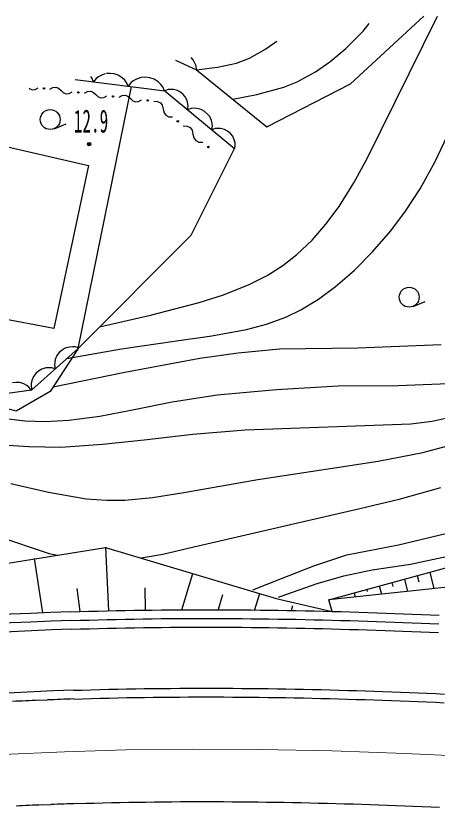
# Model space of a CAD drawing. Units: millimetres, scale not verified. Extents: x 40000 to 680000, y 20000 to 380000.
# Drawn here: x 343989 to 368160, y 295556 to 341586 of the extents above; entities that cross this region are included whole.
import ezdxf
from ezdxf.enums import TextEntityAlignment as Align

# ---------------------------------------------------------------- set-up
doc = ezdxf.new("R2010")
doc.units = ezdxf.units.MM
doc.header["$LTSCALE"] = 1000
doc.linetypes.add('CHAIN', pattern=[18.5, 12, -1.5, 3.5, -1.5])
doc.layers.add('M-BGD', color=7, linetype='Continuous', lineweight=25)
doc.layers.add('M-BMK', color=2, linetype='CHAIN', lineweight=13)
doc.styles.add('ＭＳ ゴシック', font='')
doc.styles.get('ＭＳ ゴシック').set_extended_font_data('MS Gothic')

msp = doc.modelspace()

# ---------------------------------------------------------------- linework, layer by layer
at = {"layer": 'M-BGD'}
for p, q in [((363156, 337704), (367360, 341574)), ((364106, 333424), (368129, 341586)), ((363868, 340728), (364228, 341157)), ((362888, 339733), (363868, 340728)), ((358249, 339661), (358921, 340148)), ((361972, 338960), (362888, 339733)), ((357368, 339180), (358249, 339661)), ((353133, 339048), (354324, 338502)), ((354144, 339069), (354024, 339217)), ((354239, 338893), (354144, 339069)), ((354299, 338734), (354239, 338893)), ((355524, 338647), (356626, 338894)), ((356626, 338894), (357368, 339180)), ((361146, 338384), (361972, 338960)), ((354324, 338502), (354299, 338734)), ((354324, 338502), (355524, 338647)), ((354324, 338502), (358358, 335236)), ((360091, 337810), (361146, 338384)), ((347366, 337952), (352512, 337301)), ((348328, 338042), (348265, 338122)), ((348426, 337818), (348328, 338042)), ((348570, 338001), (348426, 337818)), ((348705, 338105), (348570, 338001)), ((348878, 338204), (348705, 338105)), ((349097, 338281), (348878, 338204)), ((349375, 338302), (349169, 338294)), ((349613, 338272), (349375, 338302)), ((349846, 338202), (349613, 338272)), ((350069, 338053), (349846, 338202)), ((350213, 337914), (350069, 338053)), ((350317, 337780), (350213, 337914)), ((350703, 337868), (350562, 337759)), ((350885, 337972), (350703, 337868)), ((351151, 338065), (350885, 337972)), ((351406, 338075), (351151, 338065)), ((351656, 338044), (351406, 338075)), ((351901, 337970), (351656, 338044)), ((352135, 337814), (351901, 337970)), ((344742, 337453), (344783, 337414)), ((344783, 337414), (344930, 337359)), ((345085, 337379), (345249, 337475)), ((345929, 337396), (346102, 337497)), ((346102, 337497), (346265, 337518)), ((346265, 337518), (346420, 337460)), ((346420, 337460), (346565, 337323)), ((347550, 322534), (350612, 337541)), ((350411, 337566), (350317, 337780)), ((350562, 337759), (350411, 337566)), ((352286, 337668), (352135, 337814)), ((352395, 337527), (352286, 337668)), ((352494, 337303), (352395, 337527)), ((357793, 337085), (359334, 337507)), ((358358, 335236), (363156, 337704)), ((359334, 337507), (360091, 337810)), ((344930, 337359), (345085, 337379)), ((346565, 337323), (346710, 337185)), ((346710, 337185), (346864, 337127)), ((346864, 337127), (347028, 337148)), ((347028, 337148), (347200, 337249)), ((347916, 337167), (348088, 337267)), ((348088, 337267), (348252, 337289)), ((348252, 337289), (348406, 337231)), ((348406, 337231), (348551, 337093)), ((348551, 337093), (348697, 336955)), ((348697, 336955), (348851, 336897)), ((349014, 336919), (349187, 337020)), ((349902, 336937), (350075, 337038)), ((350075, 337038), (350239, 337059)), ((350239, 337059), (350393, 337001)), ((350393, 337001), (350538, 336863)), ((352699, 337366), (352512, 337301)), ((352512, 337301), (356501, 333996)), ((352842, 337380), (352699, 337366)), ((353012, 337372), (352842, 337380)), ((353234, 337320), (353012, 337372)), ((353413, 337216), (353234, 337320)), ((353570, 337086), (353413, 337216)), ((353706, 336930), (353570, 337086)), ((356407, 336815), (357793, 337085)), ((348851, 336897), (349014, 336919)), ((350538, 336863), (350683, 336726)), ((350683, 336726), (350838, 336668)), ((350838, 336668), (351001, 336689)), ((351001, 336689), (351174, 336790)), ((351876, 336709), (352096, 336697)), ((352096, 336697), (352259, 336617)), ((352259, 336617), (352366, 336470)), ((353798, 336721), (353706, 336930)), ((353837, 336556), (353798, 336721)), ((353851, 336412), (353837, 336556)), ((352366, 336470), (352416, 336256)), ((352416, 336256), (352466, 336042)), ((352466, 336042), (352572, 335895)), ((353821, 336216), (353851, 336412)), ((354019, 336286), (353821, 336216)), ((354171, 336300), (354019, 336286)), ((354351, 336291), (354171, 336300)), ((354586, 336237), (354351, 336291)), ((354775, 336127), (354586, 336237)), ((354942, 335989), (354775, 336127)), ((352572, 335895), (352735, 335816)), ((352735, 335816), (352955, 335804)), ((355085, 335823), (354942, 335989)), ((355182, 335602), (355085, 335823)), ((355225, 335427), (355182, 335602)), ((346164, 335126), (346856, 335415)), ((353562, 335295), (353792, 335282)), ((353792, 335282), (353962, 335199)), ((353962, 335199), (354074, 335046)), ((355207, 335068), (355239, 335275)), ((355394, 335134), (355207, 335068)), ((355239, 335275), (355225, 335427)), ((355538, 335147), (355394, 335134)), ((355708, 335139), (355538, 335147)), ((355930, 335087), (355708, 335139)), ((340627, 334753), (348142, 333022)), ((354074, 335046), (354126, 334822)), ((354126, 334822), (354178, 334598)), ((356109, 334984), (355930, 335087)), ((356266, 334853), (356109, 334984)), ((356401, 334697), (356266, 334853)), ((356493, 334488), (356401, 334697)), ((367997, 333253), (368856, 335058)), ((354178, 334598), (354290, 334444)), ((354290, 334444), (354460, 334362)), ((354460, 334362), (354690, 334349)), ((356533, 334323), (356493, 334488)), ((356516, 333983), (356546, 334179)), ((356546, 334179), (356533, 334323)), ((354014, 329033), (356501, 333996)), ((363345, 332016), (364106, 333424)), ((348142, 333022), (346160, 323678)), ((367133, 331675), (367997, 333253)), ((362495, 330659), (363345, 332016)), ((366304, 330397), (367133, 331675)), ((361746, 329652), (362495, 330659)), ((365461, 329279), (366304, 330397)), ((360946, 328744), (361746, 329652)), ((364408, 328065), (365461, 329279)), ((347550, 322534), (354014, 329033)), ((360069, 327913), (360946, 328744)), ((359281, 327293), (360069, 327913)), ((363356, 327006), (364408, 328065)), ((358381, 326715), (359281, 327293)), ((362292, 326072), (363356, 327006)), ((357313, 326172), (358381, 326715)), ((355818, 325584), (357313, 326172)), ((361325, 325354), (362292, 326072)), ((354473, 325159), (355818, 325584)), ((346160, 323678), (338084, 325175)), ((351698, 324429), (354473, 325159)), ((360304, 324737), (361325, 325354)), ((366732, 324941), (367425, 325229)), ((359451, 324332), (360304, 324737)), ((348777, 323768), (351698, 324429)), ((358337, 323927), (359451, 324332)), ((355201, 323244), (357184, 323616)), ((357184, 323616), (358337, 323927)), ((353184, 322971), (355201, 323244)), ((350033, 322511), (353184, 322971)), ((363573, 322558), (368336, 322748)), ((344891, 320158), (347550, 322534)), ((347550, 322534), (345940, 320065)), ((346464, 322288), (346327, 322117)), ((346625, 322432), (346464, 322288)), ((346810, 322549), (346625, 322432)), ((347043, 322612), (346810, 322549)), ((346894, 321948), (350033, 322511)), ((347222, 322628), (347043, 322612)), ((347375, 322619), (347222, 322628)), ((347575, 322557), (347375, 322619)), ((354517, 321965), (356709, 322276)), ((356709, 322276), (359087, 322501)), ((359087, 322501), (363573, 322558)), ((346238, 321893), (346203, 321716)), ((346327, 322117), (346238, 321893)), ((350213, 321177), (354517, 321965)), ((345468, 321349), (345283, 321232)), ((345701, 321413), (345468, 321349)), ((345880, 321428), (345701, 321413)), ((346033, 321420), (345880, 321428)), ((346233, 321357), (346033, 321420)), ((346203, 321716), (346194, 321564)), ((346194, 321564), (346233, 321357)), ((344000, 318925), (337098, 320988)), ((344985, 320917), (344896, 320693)), ((345122, 321088), (344985, 320917)), ((345283, 321232), (345122, 321088)), ((346109, 320323), (350213, 321177)), ((343995, 320579), (343781, 320549)), ((344214, 320573), (343995, 320579)), ((344442, 320495), (344214, 320573)), ((344600, 320408), (344442, 320495)), ((344722, 320316), (344600, 320408)), ((344861, 320516), (344852, 320364)), ((344896, 320693), (344861, 320516)), ((358902, 320179), (362440, 320392)), ((362440, 320392), (365881, 320410)), ((365881, 320410), (369327, 320551)), ((343071, 319905), (344891, 320158)), ((345940, 320065), (344000, 318925)), ((344853, 320153), (344722, 320316)), ((344852, 320364), (344891, 320158)), ((355503, 319876), (358902, 320179)), ((350572, 318992), (352928, 319465)), ((352928, 319465), (355503, 319876)), ((348795, 318649), (350572, 318992)), ((343097, 318557), (344489, 318389)), ((347016, 318410), (348795, 318649)), ((367839, 318368), (369028, 318635)), ((344489, 318389), (345684, 318347)), ((345684, 318347), (347016, 318410)), ((357112, 317859), (366612, 318206)), ((366612, 318206), (367839, 318368)), ((351333, 317295), (354116, 317621)), ((354116, 317621), (357112, 317859)), ((348948, 317035), (351333, 317295)), ((342727, 317035), (344723, 316899)), ((344723, 316899), (346557, 316879)), ((346557, 316879), (348948, 317035)), ((367297, 316562), (368646, 316933)), ((364741, 316069), (367297, 316562)), ((362359, 315710), (364741, 316069)), ((357845, 315022), (362359, 315710)), ((353592, 314274), (357845, 315022)), ((343680, 314791), (345841, 314295)), ((366013, 313906), (368320, 314567)), ((345841, 314295), (348001, 313917)), ((350215, 313840), (351803, 313991)), ((351803, 313991), (353592, 314274)), ((336623, 313834), (345890, 310779)), ((348001, 313917), (349183, 313824)), ((349183, 313824), (350215, 313840)), ((363676, 313356), (366013, 313906)), ((354183, 311149), (363676, 313356)), ((365899, 311277), (368697, 311935)), ((394614, 311567), (361907, 308120)), ((362949, 310695), (365899, 311277)), ((335024, 308837), (349116, 311125)), ((345890, 310779), (346365, 310679)), ((349116, 311125), (358901, 308196)), ((349300, 307490), (349129, 311143)), ((351160, 310535), (352405, 310744)), ((352405, 310744), (354183, 311149)), ((345515, 307371), (345053, 310482)), ((361056, 310069), (362949, 310695)), ((361907, 308120), (370915, 310591)), ((366588, 310172), (368736, 310615)), ((359196, 309332), (361056, 310069)), ((362773, 309494), (364391, 309834)), ((364391, 309834), (366588, 310172)), ((353492, 307545), (354116, 309629)), ((357562, 308685), (359196, 309332)), ((361241, 309059), (362773, 309494)), ((366970, 309509), (367057, 309152)), ((367693, 309708), (367922, 308754)), ((359174, 308325), (361241, 309059)), ((364800, 308914), (364923, 308438)), ((365524, 309112), (365584, 308874)), ((366247, 309311), (366424, 308596)), ((347656, 307446), (347484, 308766)), ((351399, 307528), (351382, 308813)), ((355589, 307578), (355840, 308417)), ((357654, 307501), (357947, 308482)), ((363354, 308517), (363417, 308279)), ((364077, 308716), (364108, 308596)), ((358901, 308196), (362094, 307454)), ((359023, 308263), (359174, 308325)), ((362094, 307454), (361907, 308120)), ((348684, 307475), (349202, 307487)), ((349202, 307487), (349720, 307499)), ((349720, 307499), (350238, 307509)), ((350238, 307509), (350755, 307518)), ((350755, 307518), (351273, 307526)), ((351273, 307526), (351790, 307533)), ((351790, 307533), (352307, 307539)), ((352307, 307539), (352824, 307543)), ((352824, 307543), (353341, 307547)), ((353341, 307547), (353857, 307549)), ((353857, 307549), (354374, 307551)), ((354374, 307551), (354890, 307551)), ((354890, 307551), (355406, 307550)), ((355406, 307550), (355922, 307549)), ((355922, 307549), (356437, 307546)), ((356437, 307546), (356953, 307542)), ((356953, 307542), (357468, 307538)), ((357468, 307538), (357983, 307532)), ((357983, 307532), (358497, 307525)), ((358497, 307525), (359012, 307518)), ((359012, 307518), (359526, 307509)), ((359526, 307509), (360040, 307500)), ((359770, 307499), (359837, 307787)), ((360040, 307500), (360554, 307490)), ((360554, 307490), (361068, 307479)), ((361814, 307457), (361828, 307516)), ((347128, 307429), (347647, 307446)), ((347647, 307446), (348165, 307461)), ((348165, 307461), (348684, 307475)), ((350764, 307018), (351280, 307026)), ((351280, 307026), (351796, 307033)), ((351796, 307033), (352312, 307039)), ((352312, 307039), (352828, 307043)), ((352828, 307043), (353344, 307047)), ((353344, 307047), (353859, 307049)), ((353859, 307049), (354375, 307051)), ((354375, 307051), (354890, 307051)), ((354890, 307051), (355405, 307050)), ((355405, 307050), (355920, 307049)), ((355920, 307049), (356434, 307046)), ((356434, 307046), (356949, 307042)), ((356949, 307042), (357463, 307038)), ((357463, 307038), (357977, 307032)), ((357977, 307032), (358490, 307025)), ((358490, 307025), (359004, 307018)), ((361068, 307479), (361581, 307467)), ((361581, 307467), (362094, 307454)), ((362094, 307454), (362607, 307440)), ((362607, 307440), (363120, 307425)), ((363120, 307425), (363633, 307410)), ((363633, 307410), (364145, 307394)), ((364145, 307394), (364657, 307377)), ((364657, 307377), (365169, 307359)), ((365169, 307359), (365680, 307341)), ((365680, 307341), (366192, 307321)), ((366192, 307321), (366703, 307301)), ((366703, 307301), (367214, 307281)), ((367214, 307281), (367725, 307259)), ((367725, 307259), (368235, 307237)), ((347144, 306930), (347662, 306946)), ((347662, 306946), (348179, 306961)), ((348179, 306961), (348696, 306975)), ((348696, 306975), (349213, 306987)), ((349213, 306987), (349730, 306999)), ((349730, 306999), (350247, 307009)), ((350247, 307009), (350764, 307018)), ((359004, 307018), (359517, 307009)), ((359517, 307009), (360031, 307000)), ((360031, 307000), (360544, 306990)), ((360544, 306990), (361056, 306979)), ((361056, 306979), (361569, 306967)), ((361569, 306967), (362081, 306954)), ((362081, 306954), (362593, 306940)), ((362593, 306940), (363105, 306926)), ((363105, 306926), (363617, 306910)), ((363617, 306910), (364129, 306894)), ((364129, 306894), (364640, 306877)), ((364640, 306877), (365151, 306859)), ((365151, 306859), (365662, 306841)), ((365662, 306841), (366173, 306822)), ((366173, 306822), (366683, 306802)), ((366683, 306802), (367193, 306781)), ((367193, 306781), (367703, 306760)), ((367703, 306760), (368213, 306737)), ((347161, 306430), (347677, 306446)), ((347677, 306446), (348193, 306461)), ((348193, 306461), (348709, 306475)), ((348709, 306475), (349225, 306488)), ((349225, 306488), (349741, 306499)), ((349741, 306499), (350256, 306509)), ((350256, 306509), (350772, 306518)), ((350772, 306518), (351287, 306526)), ((351287, 306526), (351802, 306533)), ((351802, 306533), (352317, 306539)), ((352317, 306539), (352832, 306543)), ((352832, 306543), (353347, 306547)), ((353347, 306547), (353861, 306549)), ((353861, 306549), (354376, 306551)), ((354376, 306551), (354890, 306551)), ((354890, 306551), (355404, 306550)), ((355404, 306550), (355917, 306549)), ((355917, 306549), (356431, 306546)), ((356431, 306546), (356944, 306542)), ((356944, 306542), (357458, 306538)), ((357458, 306538), (357971, 306532)), ((357971, 306532), (358484, 306525)), ((358484, 306525), (358996, 306518)), ((358996, 306518), (359509, 306510)), ((359509, 306510), (360021, 306500)), ((360021, 306500), (360533, 306490)), ((360533, 306490), (361045, 306479)), ((361045, 306479), (361557, 306467)), ((361557, 306467), (362068, 306454)), ((362068, 306454), (362580, 306440)), ((362580, 306440), (363091, 306426)), ((363091, 306426), (363602, 306410)), ((363602, 306410), (364112, 306394)), ((364112, 306394), (364623, 306377)), ((364623, 306377), (365133, 306360)), ((365133, 306360), (365643, 306341)), ((365643, 306341), (366153, 306322)), ((366153, 306322), (366663, 306302)), ((366663, 306302), (367173, 306281)), ((367173, 306281), (367682, 306260)), ((367682, 306260), (368191, 306238)), ((347275, 302932), (347783, 302948)), ((347783, 302948), (348291, 302962)), ((348291, 302962), (348799, 302976)), ((348799, 302976), (349307, 302988)), ((349307, 302988), (349814, 303000)), ((349814, 303000), (350322, 303010)), ((350322, 303010), (350830, 303019)), ((350830, 303019), (351337, 303027)), ((351337, 303027), (351845, 303033)), ((351845, 303033), (352352, 303039)), ((352352, 303039), (352860, 303043)), ((352860, 303043), (353367, 303047)), ((353367, 303047), (353874, 303049)), ((353874, 303049), (354382, 303051)), ((354382, 303051), (354889, 303051)), ((354889, 303051), (355396, 303050)), ((355396, 303050), (355902, 303049)), ((355902, 303049), (356409, 303046)), ((356409, 303046), (356916, 303042)), ((356916, 303042), (357423, 303038)), ((357423, 303038), (357929, 303032)), ((357929, 303032), (358436, 303026)), ((358436, 303026), (358942, 303018)), ((358942, 303018), (359448, 303010)), ((359448, 303010), (359954, 303001)), ((359954, 303001), (360460, 302991)), ((360460, 302991), (360966, 302980)), ((360966, 302980), (361472, 302968)), ((361472, 302968), (361978, 302955)), ((361978, 302955), (362483, 302942)), ((362483, 302942), (362989, 302927)), ((362989, 302927), (363494, 302912)), ((363494, 302912), (363999, 302896)), ((363999, 302896), (364504, 302879)), ((364504, 302879), (365009, 302862)), ((347291, 302432), (347798, 302448)), ((347798, 302448), (348305, 302463)), ((348305, 302463), (348811, 302476)), ((348811, 302476), (349318, 302489)), ((349318, 302489), (349825, 302500)), ((349825, 302500), (350331, 302510)), ((350331, 302510), (350838, 302519)), ((350838, 302519), (351345, 302527)), ((351345, 302527), (351851, 302533)), ((351851, 302533), (352357, 302539)), ((352357, 302539), (352864, 302543)), ((352864, 302543), (353370, 302547)), ((353370, 302547), (353876, 302549)), ((353876, 302549), (354382, 302551)), ((354382, 302551), (354888, 302551)), ((354888, 302551), (355394, 302550)), ((355394, 302550), (355900, 302549)), ((355900, 302549), (356406, 302546)), ((356406, 302546), (356912, 302542)), ((356912, 302542), (357418, 302538)), ((357418, 302538), (357923, 302532)), ((357923, 302532), (358429, 302526)), ((358429, 302526), (358934, 302518)), ((358934, 302518), (359439, 302510)), ((359439, 302510), (359945, 302501)), ((359945, 302501), (360450, 302491)), ((360450, 302491), (360955, 302480)), ((360955, 302480), (361460, 302468)), ((361460, 302468), (361965, 302455)), ((361965, 302455), (362469, 302442)), ((362469, 302442), (362974, 302427)), ((362974, 302427), (363479, 302412)), ((365009, 302862), (365514, 302844)), ((365514, 302844), (366019, 302825)), ((366019, 302825), (366524, 302805)), ((366524, 302805), (367028, 302784)), ((367028, 302784), (367533, 302763)), ((367533, 302763), (368037, 302741)), ((368037, 302741), (368541, 302719)), ((345292, 302358), (345792, 302378)), ((363479, 302412), (363983, 302396)), ((363983, 302396), (364487, 302380)), ((364487, 302380), (364992, 302362)), ((364992, 302362), (365496, 302344)), ((365496, 302344), (366000, 302325)), ((366000, 302325), (366504, 302305)), ((366504, 302305), (367008, 302285)), ((367008, 302285), (367511, 302264)), ((367511, 302264), (368015, 302242)), ((368015, 302242), (368519, 302219)), ((347486, 296435), (347979, 296451)), ((347979, 296451), (348472, 296465)), ((348472, 296465), (348965, 296478)), ((348965, 296478), (349458, 296490)), ((349458, 296490), (349951, 296501)), ((349951, 296501), (350444, 296511)), ((350444, 296511), (350937, 296520)), ((350937, 296520), (351431, 296527)), ((351431, 296527), (351924, 296534)), ((351924, 296534), (352418, 296539)), ((352418, 296539), (352911, 296544)), ((352911, 296544), (353405, 296547)), ((353405, 296547), (353899, 296549)), ((353899, 296549), (354393, 296551)), ((354393, 296551), (354887, 296551)), ((354887, 296551), (355381, 296550)), ((355381, 296550), (355875, 296549)), ((355875, 296549), (356369, 296546)), ((356369, 296546), (356863, 296543)), ((356863, 296543), (357357, 296538)), ((357357, 296538), (357852, 296533)), ((357852, 296533), (358346, 296526)), ((358346, 296526), (358841, 296519)), ((358841, 296519), (359335, 296511)), ((359335, 296511), (359830, 296502)), ((359830, 296502), (360325, 296492)), ((360325, 296492), (360819, 296481)), ((360819, 296481), (361314, 296470)), ((361314, 296470), (361809, 296457)), ((361809, 296457), (362304, 296444)), ((362304, 296444), (362799, 296430)), ((345488, 296360), (345987, 296381)), ((362799, 296430), (363294, 296415)), ((363294, 296415), (363789, 296399)), ((363789, 296399), (364284, 296383)), ((364284, 296383), (364779, 296366)), ((364779, 296366), (365274, 296348)), ((365274, 296348), (365769, 296329)), ((365769, 296329), (366265, 296310)), ((366265, 296310), (366760, 296290)), ((366760, 296290), (367256, 296269)), ((367256, 296269), (367751, 296248)), ((367751, 296248), (368246, 296225))]:
    msp.add_line(p, q, dxfattribs=at)
for centre, radius in [((345589, 337435), 38), ((347558, 337208), 40), ((349545, 336978), 40), ((351532, 336748), 40), ((345945, 335652), 570), ((353258, 335549), 44), ((348176, 334246), 100), ((348176, 334246), 60), ((348176, 334246), 20), ((355007, 334083), 46), ((366513, 325467), 570)]:
    msp.add_circle(centre, radius, dxfattribs=at)
for radius, start, end in [(218002, 91.86713, 111.23322), (217502, 91.86713, 111.2373), (217002, 91.86713, 111.24139), (213502, 91.86713, 111.27051), (213002, 91.86713, 92.27063), (213002, 92.40512, 92.80862), (207002, 91.86713, 92.28232), (207002, 92.42072, 92.83591)]:
    msp.add_arc((354231, 89544), radius, start, end, dxfattribs=at)
at = {"layer": 'M-BMK'}
msp.add_lwpolyline([(311175, 295081), (314735, 295792), (318266, 296437), (321818, 297024), (325309, 297542), (328819, 298001), (332448, 298407), (336082, 298753), (339650, 299034), (343223, 299254), (346758, 299412), (350287, 299509), (354116, 299552), (357956, 299536), (362106, 299456), (366264, 299315), (370826, 299099), (375392, 298841)], dxfattribs=at)
msp.add_lwpolyline([(311175, 295081), (314735, 295792), (318266, 296437), (321818, 297024), (325309, 297542), (328819, 298001), (332448, 298407), (336082, 298753), (339650, 299034), (343223, 299254), (346758, 299412), (350287, 299509), (354116, 299552), (357956, 299536), (362106, 299456), (366264, 299315), (370826, 299099), (375392, 298841)], dxfattribs=at)

# ---------------------------------------------------------------- texts
at = {"layer": 'M-BGD', "style": 'ＭＳ ゴシック', "width": 0.55}
msp.add_text('12.9', height=1320, dxfattribs=at).set_placement((347294, 334512), align=Align.BOTTOM_LEFT)

doc.saveas('drawing.dxf')
